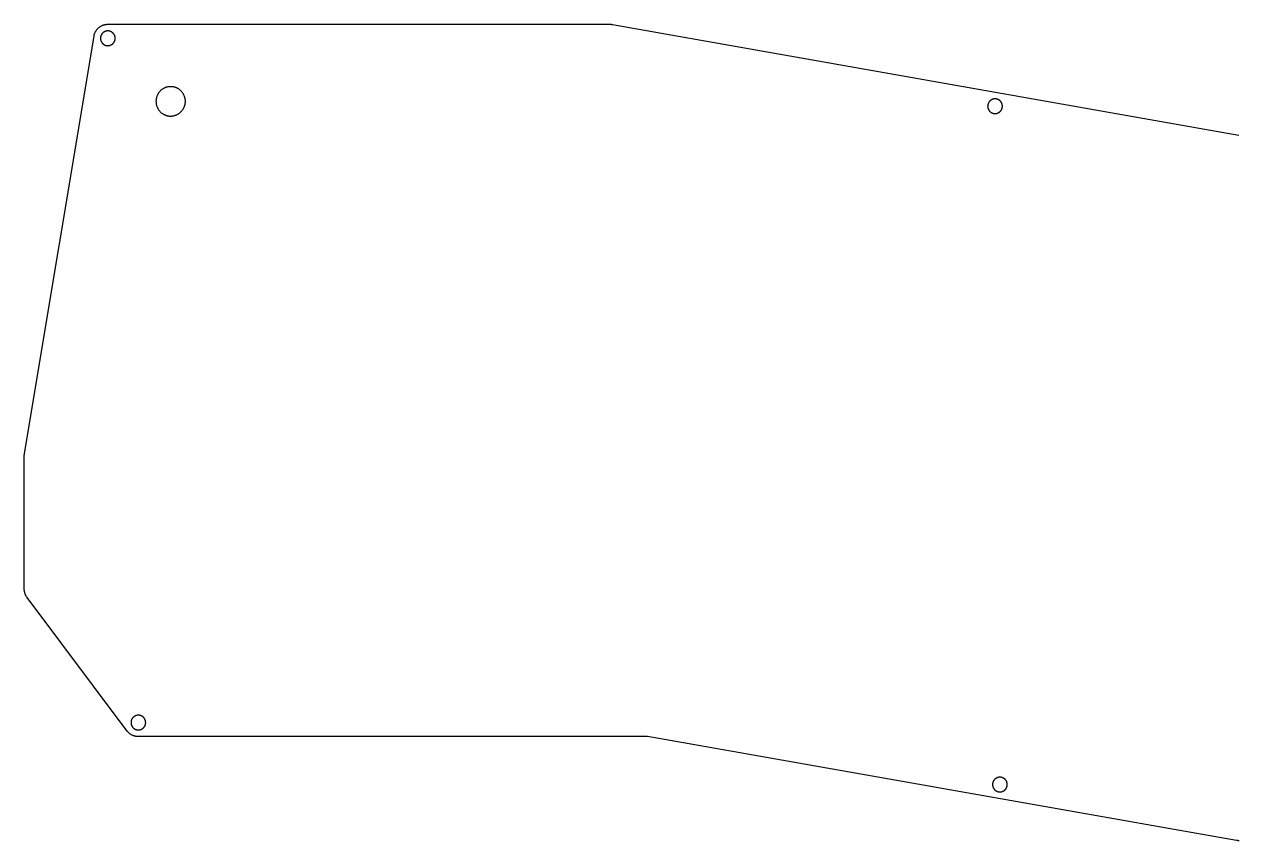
# Model space of a CAD drawing. Header units: millimetres. Extents: x 93 to 440, y -99 to 17.
# Drawn here: x 92.8 to 266.2, y -99.5 to 17.1 of the extents above; entities that cross this region are included whole.
import ezdxf

# ---------------------------------------------------------------- set-up
doc = ezdxf.new("R2010")
doc.units = ezdxf.units.MM
for name, color, linetype, true_color in [('feet', 18, 'Continuous', 0x000000), ('offset_rounded', 18, 'Continuous', 0x000000), ('screws', 18, 'Continuous', 0x000000)]:
    doc.layers.add(name, color=color, linetype=linetype, true_color=true_color)

msp = doc.modelspace()

# ---------------------------------------------------------------- linework, layer by layer
at = {"layer": 'feet'}
for p, q in [((111.81, 6.96), (111.78, 6.89)), ((111.84, 7.02), (111.81, 6.96)), ((111.87, 7.09), (111.84, 7.02)), ((111.91, 7.15), (111.87, 7.09)), ((111.95, 7.21), (111.91, 7.15)), ((111.99, 7.27), (111.95, 7.21)), ((112.03, 7.33), (111.99, 7.27)), ((112.08, 7.39), (112.03, 7.33)), ((112.12, 7.45), (112.08, 7.39)), ((112.17, 7.5), (112.12, 7.45)), ((112.22, 7.55), (112.17, 7.5)), ((112.27, 7.6), (112.22, 7.55)), ((112.33, 7.65), (112.27, 7.6)), ((112.38, 7.7), (112.33, 7.65)), ((112.44, 7.75), (112.38, 7.7)), ((112.5, 7.79), (112.44, 7.75)), ((112.56, 7.83), (112.5, 7.79)), ((112.62, 7.87), (112.56, 7.83)), ((112.68, 7.91), (112.62, 7.87)), ((112.75, 7.94), (112.68, 7.91)), ((112.81, 7.97), (112.75, 7.94)), ((112.88, 8), (112.81, 7.97)), ((112.95, 8.03), (112.88, 8)), ((113.02, 8.06), (112.95, 8.03)), ((113.09, 8.08), (113.02, 8.06)), ((113.16, 8.1), (113.09, 8.08)), ((113.23, 8.12), (113.16, 8.1)), ((113.3, 8.13), (113.23, 8.12)), ((113.37, 8.15), (113.3, 8.13)), ((113.44, 8.16), (113.37, 8.15)), ((113.51, 8.16), (113.44, 8.16)), ((113.59, 8.17), (113.51, 8.16)), ((113.66, 8.17), (113.59, 8.17)), ((113.73, 8.17), (113.66, 8.17)), ((113.8, 8.17), (113.73, 8.17)), ((113.88, 8.17), (113.8, 8.17)), ((113.95, 8.16), (113.88, 8.17)), ((114.02, 8.15), (113.95, 8.16)), ((114.09, 8.14), (114.02, 8.15)), ((114.17, 8.13), (114.09, 8.14)), ((114.24, 8.11), (114.17, 8.13)), ((114.31, 8.09), (114.24, 8.11)), ((114.38, 8.07), (114.31, 8.09)), ((114.44, 8.04), (114.38, 8.07)), ((114.51, 8.02), (114.44, 8.04)), ((114.58, 7.99), (114.51, 8.02)), ((114.65, 7.96), (114.58, 7.99)), ((114.71, 7.92), (114.65, 7.96)), ((114.77, 7.89), (114.71, 7.92)), ((114.84, 7.85), (114.77, 7.89)), ((114.9, 7.81), (114.84, 7.85)), ((114.96, 7.77), (114.9, 7.81)), ((115.01, 7.72), (114.96, 7.77)), ((115.07, 7.68), (115.01, 7.72)), ((115.13, 7.63), (115.07, 7.68)), ((115.18, 7.58), (115.13, 7.63)), ((115.23, 7.53), (115.18, 7.58)), ((115.28, 7.47), (115.23, 7.53)), ((115.33, 7.42), (115.28, 7.47)), ((115.37, 7.36), (115.33, 7.42)), ((115.42, 7.3), (115.37, 7.36)), ((115.46, 7.24), (115.42, 7.3)), ((115.5, 7.18), (115.46, 7.24)), ((115.53, 7.12), (115.5, 7.18)), ((115.57, 7.06), (115.53, 7.12)), ((115.6, 6.99), (115.57, 7.06)), ((115.63, 6.92), (115.6, 6.99)), ((111.62, 6.18), (111.61, 6.11)), ((111.61, 6.11), (111.61, 6.04)), ((111.61, 6.04), (111.62, 5.97)), ((111.63, 6.33), (111.62, 6.26)), ((111.62, 6.26), (111.62, 6.18)), ((111.62, 5.97), (111.62, 5.89)), ((111.62, 5.89), (111.63, 5.82)), ((111.64, 6.4), (111.63, 6.33)), ((111.63, 5.82), (111.64, 5.75)), ((111.65, 6.47), (111.64, 6.4)), ((111.64, 5.75), (111.65, 5.68)), ((111.67, 6.54), (111.65, 6.47)), ((111.65, 5.68), (111.67, 5.6)), ((111.68, 6.62), (111.67, 6.54)), ((111.67, 5.6), (111.68, 5.53)), ((111.7, 6.69), (111.68, 6.62)), ((111.68, 5.53), (111.7, 5.46)), ((111.73, 6.75), (111.7, 6.69)), ((111.7, 5.46), (111.73, 5.39)), ((111.75, 6.82), (111.73, 6.75)), ((111.73, 5.39), (111.75, 5.33)), ((111.78, 6.89), (111.75, 6.82)), ((111.75, 5.33), (111.78, 5.26)), ((111.78, 5.26), (111.81, 5.19)), ((115.6, 5.16), (115.63, 5.22)), ((115.66, 6.86), (115.63, 6.92)), ((115.63, 5.22), (115.66, 5.29)), ((115.69, 6.79), (115.66, 6.86)), ((115.66, 5.29), (115.69, 5.36)), ((115.71, 6.72), (115.69, 6.79)), ((115.69, 5.36), (115.71, 5.43)), ((115.73, 6.65), (115.71, 6.72)), ((115.71, 5.43), (115.73, 5.5)), ((115.75, 6.58), (115.73, 6.65)), ((115.73, 5.5), (115.75, 5.57)), ((115.77, 6.51), (115.75, 6.58)), ((115.75, 5.57), (115.77, 5.64)), ((115.78, 6.44), (115.77, 6.51)), ((115.77, 5.64), (115.78, 5.71)), ((115.79, 6.37), (115.78, 6.44)), ((115.78, 5.71), (115.79, 5.78)), ((115.8, 6.29), (115.79, 6.37)), ((115.79, 5.78), (115.8, 5.86)), ((115.81, 6.22), (115.8, 6.29)), ((115.8, 5.86), (115.81, 5.93)), ((115.81, 6.15), (115.81, 6.22)), ((115.81, 6.07), (115.81, 6.15)), ((115.81, 6), (115.81, 6.07)), ((115.81, 5.93), (115.81, 6)), ((111.81, 5.19), (111.84, 5.13)), ((111.84, 5.13), (111.87, 5.06)), ((111.87, 5.06), (111.91, 5)), ((111.91, 5), (111.95, 4.94)), ((111.95, 4.94), (111.99, 4.88)), ((111.99, 4.88), (112.03, 4.82)), ((112.03, 4.82), (112.08, 4.76)), ((112.08, 4.76), (112.12, 4.7)), ((112.12, 4.7), (112.17, 4.65)), ((112.17, 4.65), (112.22, 4.6)), ((112.22, 4.6), (112.27, 4.55)), ((112.27, 4.55), (112.33, 4.5)), ((112.33, 4.5), (112.38, 4.45)), ((112.38, 4.45), (112.44, 4.4)), ((112.44, 4.4), (112.5, 4.36)), ((112.5, 4.36), (112.56, 4.32)), ((112.56, 4.32), (112.62, 4.28)), ((112.62, 4.28), (112.68, 4.24)), ((112.68, 4.24), (112.75, 4.21)), ((112.75, 4.21), (112.81, 4.18)), ((112.81, 4.18), (112.88, 4.15)), ((112.88, 4.15), (112.95, 4.12)), ((112.95, 4.12), (113.02, 4.09)), ((113.02, 4.09), (113.09, 4.07)), ((113.09, 4.07), (113.16, 4.05)), ((113.16, 4.05), (113.23, 4.03)), ((113.23, 4.03), (113.3, 4.02)), ((113.3, 4.02), (113.37, 4)), ((113.37, 4), (113.44, 3.99)), ((113.44, 3.99), (113.51, 3.98)), ((113.51, 3.98), (113.59, 3.98)), ((113.59, 3.98), (113.66, 3.98)), ((113.66, 3.98), (113.73, 3.97)), ((113.73, 3.97), (113.8, 3.98)), ((113.8, 3.98), (113.88, 3.98)), ((113.88, 3.98), (113.95, 3.99)), ((113.95, 3.99), (114.02, 4)), ((114.02, 4), (114.09, 4.01)), ((114.09, 4.01), (114.17, 4.02)), ((114.17, 4.02), (114.24, 4.04)), ((114.24, 4.04), (114.31, 4.06)), ((114.31, 4.06), (114.38, 4.08)), ((114.38, 4.08), (114.44, 4.11)), ((114.44, 4.11), (114.51, 4.13)), ((114.51, 4.13), (114.58, 4.16)), ((114.58, 4.16), (114.65, 4.19)), ((114.65, 4.19), (114.71, 4.23)), ((114.71, 4.23), (114.77, 4.26)), ((114.77, 4.26), (114.84, 4.3)), ((114.84, 4.3), (114.9, 4.34)), ((114.9, 4.34), (114.96, 4.38)), ((114.96, 4.38), (115.01, 4.43)), ((115.01, 4.43), (115.07, 4.47)), ((115.07, 4.47), (115.13, 4.52)), ((115.13, 4.52), (115.18, 4.57)), ((115.18, 4.57), (115.23, 4.62)), ((115.23, 4.62), (115.28, 4.68)), ((115.28, 4.68), (115.33, 4.73)), ((115.33, 4.73), (115.37, 4.79)), ((115.37, 4.79), (115.42, 4.85)), ((115.42, 4.85), (115.46, 4.91)), ((115.46, 4.91), (115.5, 4.97)), ((115.5, 4.97), (115.53, 5.03)), ((115.53, 5.03), (115.57, 5.09)), ((115.57, 5.09), (115.6, 5.16))]:
    msp.add_line(p, q, dxfattribs=at)
at = {"layer": 'offset_rounded'}
for p, q in [((102.81, 15.6), (102.83, 15.67)), ((102.83, 15.67), (102.85, 15.73)), ((102.85, 15.73), (102.88, 15.8)), ((102.88, 15.8), (102.9, 15.86)), ((102.9, 15.86), (102.93, 15.93)), ((102.93, 15.93), (102.96, 15.99)), ((102.96, 15.99), (102.99, 16.05)), ((102.99, 16.05), (103.03, 16.11)), ((103.03, 16.11), (103.06, 16.16)), ((103.06, 16.16), (103.1, 16.22)), ((103.1, 16.22), (103.14, 16.28)), ((103.14, 16.28), (103.19, 16.33)), ((103.19, 16.33), (103.23, 16.38)), ((103.23, 16.38), (103.27, 16.43)), ((103.27, 16.43), (103.32, 16.48)), ((103.32, 16.48), (103.37, 16.53)), ((103.37, 16.53), (103.42, 16.58)), ((103.42, 16.58), (103.47, 16.62)), ((103.47, 16.62), (103.53, 16.66)), ((103.53, 16.66), (103.58, 16.71)), ((103.58, 16.71), (103.64, 16.74)), ((103.64, 16.74), (103.7, 16.78)), ((103.7, 16.78), (103.76, 16.82)), ((103.76, 16.82), (103.82, 16.85)), ((103.82, 16.85), (103.88, 16.88)), ((103.88, 16.88), (103.94, 16.91)), ((103.94, 16.91), (104, 16.93)), ((104, 16.93), (104.07, 16.96)), ((104.07, 16.96), (104.13, 16.98)), ((104.13, 16.98), (104.2, 17)), ((104.2, 17), (104.27, 17.02)), ((104.27, 17.02), (104.33, 17.03)), ((104.33, 17.03), (104.4, 17.05)), ((104.4, 17.05), (104.47, 17.06)), ((104.47, 17.06), (104.54, 17.06)), ((104.54, 17.06), (104.6, 17.07)), ((104.6, 17.07), (104.67, 17.07)), ((104.67, 17.07), (104.74, 17.07)), ((104.74, 17.07), (176.46, 17.07)), ((176.46, 17.07), (176.53, 17.07)), ((176.53, 17.07), (176.6, 17.07)), ((176.6, 17.07), (176.67, 17.06)), ((176.67, 17.06), (176.74, 17.05)), ((176.74, 17.05), (176.81, 17.04)), ((176.81, 17.04), (266.26, 1.27)), ((92.84, -44.18), (102.77, 15.4)), ((102.77, 15.4), (102.78, 15.47)), ((102.78, 15.47), (102.8, 15.54)), ((102.8, 15.54), (102.81, 15.6)), ((92.81, -44.38), (92.82, -44.32)), ((92.81, -44.45), (92.81, -44.38)), ((92.81, -44.51), (92.81, -44.45)), ((92.81, -63.56), (92.81, -44.51)), ((92.82, -44.32), (92.83, -44.25)), ((92.83, -44.25), (92.84, -44.18)), ((92.81, -63.63), (92.81, -63.56)), ((92.81, -63.7), (92.81, -63.63)), ((92.82, -63.77), (92.81, -63.7)), ((92.83, -63.83), (92.82, -63.77)), ((92.84, -63.9), (92.83, -63.83)), ((92.85, -63.97), (92.84, -63.9)), ((92.87, -64.03), (92.85, -63.97)), ((92.88, -64.1), (92.87, -64.03)), ((92.9, -64.16), (92.88, -64.1)), ((92.92, -64.23), (92.9, -64.16)), ((92.95, -64.29), (92.92, -64.23)), ((92.97, -64.35), (92.95, -64.29)), ((93, -64.42), (92.97, -64.35)), ((93.03, -64.48), (93, -64.42)), ((93.06, -64.54), (93.03, -64.48)), ((93.1, -64.59), (93.06, -64.54)), ((93.13, -64.65), (93.1, -64.59)), ((93.17, -64.71), (93.13, -64.65)), ((93.21, -64.76), (93.17, -64.71)), ((107.5, -83.82), (93.21, -64.76)), ((107.54, -83.87), (107.5, -83.82)), ((107.58, -83.92), (107.54, -83.87)), ((107.63, -83.97), (107.58, -83.92)), ((107.68, -84.02), (107.63, -83.97)), ((107.73, -84.07), (107.68, -84.02)), ((107.78, -84.12), (107.73, -84.07)), ((107.83, -84.16), (107.78, -84.12)), ((107.88, -84.2), (107.83, -84.16)), ((107.94, -84.25), (107.88, -84.2)), ((107.99, -84.28), (107.94, -84.25)), ((108.05, -84.32), (107.99, -84.28)), ((108.11, -84.36), (108.05, -84.32)), ((108.17, -84.39), (108.11, -84.36)), ((108.23, -84.42), (108.17, -84.39)), ((108.3, -84.45), (108.23, -84.42)), ((108.36, -84.47), (108.3, -84.45)), ((108.42, -84.5), (108.36, -84.47)), ((108.49, -84.52), (108.42, -84.5)), ((108.55, -84.54), (108.49, -84.52)), ((108.62, -84.56), (108.55, -84.54)), ((108.69, -84.57), (108.62, -84.56)), ((108.75, -84.59), (108.69, -84.57)), ((108.82, -84.6), (108.75, -84.59)), ((108.89, -84.6), (108.82, -84.6)), ((108.96, -84.61), (108.89, -84.6)), ((109.03, -84.61), (108.96, -84.61)), ((109.1, -84.62), (109.03, -84.61)), ((181.79, -84.62), (109.1, -84.62)), ((265.91, -99.45), (181.79, -84.62)), ((265.97, -99.46), (265.91, -99.45)), ((266.04, -99.47), (265.97, -99.46)), ((266.1, -99.47), (266.04, -99.47)), ((266.16, -99.48), (266.1, -99.47)), ((266.23, -99.48), (266.16, -99.48)), ((266.29, -99.48), (266.23, -99.48))]:
    msp.add_line(p, q, dxfattribs=at)
at = {"layer": 'screws'}
for p, q in [((103.84, 15.61), (103.82, 15.58)), ((103.86, 15.64), (103.84, 15.61)), ((103.88, 15.67), (103.86, 15.64)), ((103.9, 15.7), (103.88, 15.67)), ((103.92, 15.73), (103.9, 15.7)), ((103.95, 15.76), (103.92, 15.73)), ((103.97, 15.79), (103.95, 15.76)), ((104, 15.81), (103.97, 15.79)), ((104.02, 15.84), (104, 15.81)), ((104.05, 15.86), (104.02, 15.84)), ((104.08, 15.89), (104.05, 15.86)), ((104.1, 15.91), (104.08, 15.89)), ((104.13, 15.93), (104.1, 15.91)), ((104.16, 15.95), (104.13, 15.93)), ((104.19, 15.97), (104.16, 15.95)), ((104.23, 15.99), (104.19, 15.97)), ((104.26, 16.01), (104.23, 15.99)), ((104.29, 16.02), (104.26, 16.01)), ((104.32, 16.04), (104.29, 16.02)), ((104.36, 16.05), (104.32, 16.04)), ((104.39, 16.06), (104.36, 16.05)), ((104.43, 16.08), (104.39, 16.06)), ((104.46, 16.09), (104.43, 16.08)), ((104.5, 16.1), (104.46, 16.09)), ((104.53, 16.1), (104.5, 16.1)), ((104.57, 16.11), (104.53, 16.1)), ((104.6, 16.12), (104.57, 16.11)), ((104.64, 16.12), (104.6, 16.12)), ((104.68, 16.12), (104.64, 16.12)), ((104.71, 16.12), (104.68, 16.12)), ((104.75, 16.12), (104.71, 16.12)), ((104.79, 16.12), (104.75, 16.12)), ((104.82, 16.12), (104.79, 16.12)), ((104.86, 16.12), (104.82, 16.12)), ((104.9, 16.11), (104.86, 16.12)), ((104.93, 16.11), (104.9, 16.11)), ((104.97, 16.1), (104.93, 16.11)), ((105, 16.09), (104.97, 16.1)), ((105.04, 16.08), (105, 16.09)), ((105.07, 16.07), (105.04, 16.08)), ((105.11, 16.06), (105.07, 16.07)), ((105.14, 16.05), (105.11, 16.06)), ((105.17, 16.03), (105.14, 16.05)), ((105.21, 16.02), (105.17, 16.03)), ((105.24, 16), (105.21, 16.02)), ((105.27, 15.98), (105.24, 16)), ((105.3, 15.96), (105.27, 15.98)), ((105.33, 15.94), (105.3, 15.96)), ((105.36, 15.92), (105.33, 15.94)), ((105.39, 15.9), (105.36, 15.92)), ((105.42, 15.88), (105.39, 15.9)), ((105.45, 15.85), (105.42, 15.88)), ((105.47, 15.83), (105.45, 15.85)), ((105.5, 15.8), (105.47, 15.83)), ((105.52, 15.77), (105.5, 15.8)), ((105.55, 15.75), (105.52, 15.77)), ((105.57, 15.72), (105.55, 15.75)), ((105.59, 15.69), (105.57, 15.72)), ((105.61, 15.66), (105.59, 15.69)), ((105.63, 15.63), (105.61, 15.66)), ((105.65, 15.6), (105.63, 15.63)), ((103.7, 15.2), (103.69, 15.17)), ((103.69, 15.17), (103.69, 15.13)), ((103.69, 15.13), (103.69, 15.09)), ((103.69, 15.09), (103.69, 15.06)), ((103.69, 15.06), (103.69, 15.02)), ((103.69, 15.02), (103.69, 14.98)), ((103.69, 14.98), (103.7, 14.95)), ((103.71, 15.27), (103.7, 15.24)), ((103.7, 15.24), (103.7, 15.2)), ((103.7, 14.95), (103.7, 14.91)), ((103.7, 14.91), (103.71, 14.88)), ((103.72, 15.31), (103.71, 15.27)), ((103.71, 14.88), (103.72, 14.84)), ((103.73, 15.34), (103.72, 15.31)), ((103.72, 14.84), (103.73, 14.8)), ((103.74, 15.38), (103.73, 15.34)), ((103.73, 14.8), (103.74, 14.77)), ((103.75, 15.41), (103.74, 15.38)), ((103.74, 14.77), (103.75, 14.73)), ((103.76, 15.45), (103.75, 15.41)), ((103.75, 14.73), (103.76, 14.7)), ((103.77, 15.48), (103.76, 15.45)), ((103.76, 14.7), (103.77, 14.67)), ((103.79, 15.52), (103.77, 15.48)), ((103.77, 14.67), (103.79, 14.63)), ((103.8, 15.55), (103.79, 15.52)), ((103.79, 14.63), (103.8, 14.6)), ((103.82, 15.58), (103.8, 15.55)), ((103.8, 14.6), (103.82, 14.57)), ((103.82, 14.57), (103.84, 14.54)), ((103.84, 14.54), (103.86, 14.51)), ((103.86, 14.51), (103.88, 14.48)), ((103.88, 14.48), (103.9, 14.45)), ((103.9, 14.45), (103.92, 14.42)), ((103.92, 14.42), (103.95, 14.39)), ((103.95, 14.39), (103.97, 14.36)), ((103.97, 14.36), (104, 14.34)), ((104, 14.34), (104.02, 14.31)), ((104.02, 14.31), (104.05, 14.29)), ((104.05, 14.29), (104.08, 14.26)), ((104.08, 14.26), (104.1, 14.24)), ((104.1, 14.24), (104.13, 14.22)), ((104.13, 14.22), (104.16, 14.2)), ((104.16, 14.2), (104.19, 14.18)), ((104.19, 14.18), (104.23, 14.16)), ((104.23, 14.16), (104.26, 14.14)), ((104.26, 14.14), (104.29, 14.13)), ((104.29, 14.13), (104.32, 14.11)), ((104.32, 14.11), (104.36, 14.1)), ((104.36, 14.1), (104.39, 14.08)), ((104.39, 14.08), (104.43, 14.07)), ((104.43, 14.07), (104.46, 14.06)), ((104.46, 14.06), (104.5, 14.05)), ((104.5, 14.05), (104.53, 14.05)), ((104.53, 14.05), (104.57, 14.04)), ((104.57, 14.04), (104.6, 14.03)), ((104.6, 14.03), (104.64, 14.03)), ((104.64, 14.03), (104.68, 14.03)), ((104.68, 14.03), (104.71, 14.02)), ((104.71, 14.02), (104.75, 14.02)), ((104.75, 14.02), (104.79, 14.03)), ((104.79, 14.03), (104.82, 14.03)), ((104.82, 14.03), (104.86, 14.03)), ((104.86, 14.03), (104.9, 14.04)), ((104.9, 14.04), (104.93, 14.04)), ((104.93, 14.04), (104.97, 14.05)), ((104.97, 14.05), (105, 14.06)), ((105, 14.06), (105.04, 14.07)), ((105.04, 14.07), (105.07, 14.08)), ((105.07, 14.08), (105.11, 14.09)), ((105.11, 14.09), (105.14, 14.1)), ((105.14, 14.1), (105.17, 14.12)), ((105.17, 14.12), (105.21, 14.13)), ((105.21, 14.13), (105.24, 14.15)), ((105.24, 14.15), (105.27, 14.17)), ((105.27, 14.17), (105.3, 14.19)), ((105.3, 14.19), (105.33, 14.21)), ((105.33, 14.21), (105.36, 14.23)), ((105.36, 14.23), (105.39, 14.25)), ((105.39, 14.25), (105.42, 14.27)), ((105.42, 14.27), (105.45, 14.3)), ((105.45, 14.3), (105.47, 14.32)), ((105.47, 14.32), (105.5, 14.35)), ((105.5, 14.35), (105.52, 14.38)), ((105.52, 14.38), (105.55, 14.4)), ((105.55, 14.4), (105.57, 14.43)), ((105.57, 14.43), (105.59, 14.46)), ((105.59, 14.46), (105.61, 14.49)), ((105.61, 14.49), (105.63, 14.52)), ((105.63, 14.52), (105.65, 14.55)), ((105.67, 15.56), (105.65, 15.6)), ((105.65, 14.55), (105.67, 14.58)), ((105.69, 15.53), (105.67, 15.56)), ((105.67, 14.58), (105.69, 14.62)), ((105.7, 15.5), (105.69, 15.53)), ((105.69, 14.62), (105.7, 14.65)), ((105.72, 15.47), (105.7, 15.5)), ((105.7, 14.65), (105.72, 14.68)), ((105.73, 15.43), (105.72, 15.47)), ((105.72, 14.68), (105.73, 14.72)), ((105.74, 15.4), (105.73, 15.43)), ((105.73, 14.72), (105.74, 14.75)), ((105.75, 15.36), (105.74, 15.4)), ((105.74, 14.75), (105.75, 14.79)), ((105.76, 15.33), (105.75, 15.36)), ((105.75, 14.79), (105.76, 14.82)), ((105.77, 15.29), (105.76, 15.33)), ((105.76, 14.82), (105.77, 14.86)), ((105.78, 15.26), (105.77, 15.29)), ((105.77, 14.86), (105.78, 14.89)), ((105.78, 15.22), (105.78, 15.26)), ((105.79, 15.18), (105.78, 15.22)), ((105.78, 14.93), (105.79, 14.97)), ((105.78, 14.89), (105.78, 14.93)), ((105.79, 15.15), (105.79, 15.18)), ((105.79, 15.11), (105.79, 15.15)), ((105.79, 15.07), (105.79, 15.11)), ((105.79, 15.04), (105.79, 15.07)), ((105.79, 15), (105.79, 15.04)), ((105.79, 14.97), (105.79, 15)), ((230.4, 5.43), (230.39, 5.4)), ((230.39, 5.4), (230.39, 5.36)), ((230.39, 5.36), (230.4, 5.32)), ((230.41, 5.54), (230.4, 5.51)), ((230.4, 5.51), (230.4, 5.47)), ((230.4, 5.47), (230.4, 5.43)), ((230.4, 5.32), (230.4, 5.29)), ((230.4, 5.29), (230.4, 5.25)), ((230.4, 5.25), (230.41, 5.22)), ((230.42, 5.61), (230.41, 5.58)), ((230.41, 5.58), (230.41, 5.54)), ((230.41, 5.22), (230.41, 5.18)), ((230.43, 5.65), (230.42, 5.61)), ((230.44, 5.68), (230.43, 5.65)), ((230.45, 5.72), (230.44, 5.68)), ((230.46, 5.75), (230.45, 5.72)), ((230.48, 5.79), (230.46, 5.75)), ((230.49, 5.82), (230.48, 5.79)), ((230.51, 5.85), (230.49, 5.82)), ((230.52, 5.89), (230.51, 5.85)), ((230.54, 5.92), (230.52, 5.89)), ((230.56, 5.95), (230.54, 5.92)), ((230.58, 5.98), (230.56, 5.95)), ((230.6, 6.01), (230.58, 5.98)), ((230.63, 6.04), (230.6, 6.01)), ((230.65, 6.07), (230.63, 6.04)), ((230.67, 6.09), (230.65, 6.07)), ((230.7, 6.12), (230.67, 6.09)), ((230.72, 6.14), (230.7, 6.12)), ((230.75, 6.17), (230.72, 6.14)), ((230.78, 6.19), (230.75, 6.17)), ((230.81, 6.21), (230.78, 6.19)), ((230.84, 6.24), (230.81, 6.21)), ((230.87, 6.26), (230.84, 6.24)), ((230.9, 6.28), (230.87, 6.26)), ((230.93, 6.29), (230.9, 6.28)), ((230.96, 6.31), (230.93, 6.29)), ((230.99, 6.33), (230.96, 6.31)), ((231.03, 6.34), (230.99, 6.33)), ((231.06, 6.36), (231.03, 6.34)), ((231.1, 6.37), (231.06, 6.36)), ((231.13, 6.38), (231.1, 6.37)), ((231.16, 6.39), (231.13, 6.38)), ((231.2, 6.4), (231.16, 6.39)), ((231.24, 6.41), (231.2, 6.4)), ((231.27, 6.42), (231.24, 6.41)), ((231.31, 6.42), (231.27, 6.42)), ((231.34, 6.42), (231.31, 6.42)), ((231.38, 6.43), (231.34, 6.42)), ((231.42, 6.43), (231.38, 6.43)), ((231.45, 6.43), (231.42, 6.43)), ((231.49, 6.43), (231.45, 6.43)), ((231.53, 6.43), (231.49, 6.43)), ((231.56, 6.42), (231.53, 6.43)), ((231.6, 6.42), (231.56, 6.42)), ((231.63, 6.41), (231.6, 6.42)), ((231.67, 6.4), (231.63, 6.41)), ((231.71, 6.4), (231.67, 6.4)), ((231.74, 6.39), (231.71, 6.4)), ((231.78, 6.38), (231.74, 6.39)), ((231.81, 6.36), (231.78, 6.38)), ((231.84, 6.35), (231.81, 6.36)), ((231.88, 6.34), (231.84, 6.35)), ((231.91, 6.32), (231.88, 6.34)), ((231.94, 6.3), (231.91, 6.32)), ((231.97, 6.29), (231.94, 6.3)), ((232.01, 6.27), (231.97, 6.29)), ((232.04, 6.25), (232.01, 6.27)), ((232.07, 6.23), (232.04, 6.25)), ((232.09, 6.2), (232.07, 6.23)), ((232.12, 6.18), (232.09, 6.2)), ((232.15, 6.16), (232.12, 6.18)), ((232.18, 6.13), (232.15, 6.16)), ((232.2, 6.11), (232.18, 6.13)), ((232.23, 6.08), (232.2, 6.11)), ((232.25, 6.05), (232.23, 6.08)), ((232.27, 6.02), (232.25, 6.05)), ((232.3, 5.99), (232.27, 6.02)), ((232.32, 5.96), (232.3, 5.99)), ((232.34, 5.93), (232.32, 5.96)), ((232.35, 5.9), (232.34, 5.93)), ((232.37, 5.87), (232.35, 5.9)), ((232.39, 5.84), (232.37, 5.87)), ((232.4, 5.8), (232.39, 5.84)), ((232.42, 5.77), (232.4, 5.8)), ((232.43, 5.74), (232.42, 5.77)), ((232.44, 5.7), (232.43, 5.74)), ((232.45, 5.67), (232.44, 5.7)), ((232.46, 5.63), (232.45, 5.67)), ((232.47, 5.6), (232.46, 5.63)), ((232.48, 5.56), (232.47, 5.6)), ((232.48, 5.52), (232.48, 5.56)), ((232.49, 5.49), (232.48, 5.52)), ((232.48, 5.23), (232.49, 5.27)), ((232.48, 5.2), (232.48, 5.23)), ((232.49, 5.45), (232.49, 5.49)), ((232.49, 5.42), (232.49, 5.45)), ((232.49, 5.38), (232.49, 5.42)), ((232.49, 5.34), (232.49, 5.38)), ((232.49, 5.31), (232.49, 5.34)), ((232.49, 5.27), (232.49, 5.31)), ((230.41, 5.18), (230.42, 5.14)), ((230.42, 5.14), (230.43, 5.11)), ((230.43, 5.11), (230.44, 5.07)), ((230.44, 5.07), (230.45, 5.04)), ((230.45, 5.04), (230.46, 5.01)), ((230.46, 5.01), (230.48, 4.97)), ((230.48, 4.97), (230.49, 4.94)), ((230.49, 4.94), (230.51, 4.91)), ((230.51, 4.91), (230.52, 4.87)), ((230.52, 4.87), (230.54, 4.84)), ((230.54, 4.84), (230.56, 4.81)), ((230.56, 4.81), (230.58, 4.78)), ((230.58, 4.78), (230.6, 4.75)), ((230.6, 4.75), (230.63, 4.72)), ((230.63, 4.72), (230.65, 4.69)), ((230.65, 4.69), (230.67, 4.67)), ((230.67, 4.67), (230.7, 4.64)), ((230.7, 4.64), (230.72, 4.61)), ((230.72, 4.61), (230.75, 4.59)), ((230.75, 4.59), (230.78, 4.57)), ((230.78, 4.57), (230.81, 4.54)), ((230.81, 4.54), (230.84, 4.52)), ((230.84, 4.52), (230.87, 4.5)), ((230.87, 4.5), (230.9, 4.48)), ((230.9, 4.48), (230.93, 4.46)), ((230.93, 4.46), (230.96, 4.45)), ((230.96, 4.45), (230.99, 4.43)), ((230.99, 4.43), (231.03, 4.42)), ((231.03, 4.42), (231.06, 4.4)), ((231.06, 4.4), (231.1, 4.39)), ((231.1, 4.39), (231.13, 4.38)), ((231.13, 4.38), (231.16, 4.37)), ((231.16, 4.37), (231.2, 4.36)), ((231.2, 4.36), (231.24, 4.35)), ((231.24, 4.35), (231.27, 4.34)), ((231.27, 4.34), (231.31, 4.34)), ((231.31, 4.34), (231.34, 4.33)), ((231.34, 4.33), (231.38, 4.33)), ((231.38, 4.33), (231.42, 4.33)), ((231.42, 4.33), (231.45, 4.33)), ((231.45, 4.33), (231.49, 4.33)), ((231.49, 4.33), (231.53, 4.33)), ((231.53, 4.33), (231.56, 4.34)), ((231.56, 4.34), (231.6, 4.34)), ((231.6, 4.34), (231.63, 4.35)), ((231.63, 4.35), (231.67, 4.35)), ((231.67, 4.35), (231.71, 4.36)), ((231.71, 4.36), (231.74, 4.37)), ((231.74, 4.37), (231.78, 4.38)), ((231.78, 4.38), (231.81, 4.4)), ((231.81, 4.4), (231.84, 4.41)), ((231.84, 4.41), (231.88, 4.42)), ((231.88, 4.42), (231.91, 4.44)), ((231.91, 4.44), (231.94, 4.46)), ((231.94, 4.46), (231.97, 4.47)), ((231.97, 4.47), (232.01, 4.49)), ((232.01, 4.49), (232.04, 4.51)), ((232.04, 4.51), (232.07, 4.53)), ((232.07, 4.53), (232.09, 4.56)), ((232.09, 4.56), (232.12, 4.58)), ((232.12, 4.58), (232.15, 4.6)), ((232.15, 4.6), (232.18, 4.63)), ((232.18, 4.63), (232.2, 4.65)), ((232.2, 4.65), (232.23, 4.68)), ((232.23, 4.68), (232.25, 4.71)), ((232.25, 4.71), (232.27, 4.74)), ((232.27, 4.74), (232.3, 4.77)), ((232.3, 4.77), (232.32, 4.8)), ((232.32, 4.8), (232.34, 4.83)), ((232.34, 4.83), (232.35, 4.86)), ((232.35, 4.86), (232.37, 4.89)), ((232.37, 4.89), (232.39, 4.92)), ((232.39, 4.92), (232.4, 4.95)), ((232.4, 4.95), (232.42, 4.99)), ((232.42, 4.99), (232.43, 5.02)), ((232.43, 5.02), (232.44, 5.06)), ((232.44, 5.06), (232.45, 5.09)), ((232.45, 5.09), (232.46, 5.13)), ((232.46, 5.13), (232.47, 5.16)), ((232.47, 5.16), (232.48, 5.2)), ((108.06, -82.45), (108.05, -82.49)), ((108.05, -82.49), (108.05, -82.52)), ((108.05, -82.52), (108.05, -82.56)), ((108.05, -82.56), (108.05, -82.6)), ((108.05, -82.6), (108.05, -82.63)), ((108.05, -82.63), (108.05, -82.67)), ((108.05, -82.67), (108.05, -82.71)), ((108.05, -82.71), (108.05, -82.74)), ((108.05, -82.74), (108.06, -82.78)), ((108.07, -82.42), (108.06, -82.45)), ((108.06, -82.78), (108.07, -82.81)), ((108.08, -82.35), (108.07, -82.38)), ((108.07, -82.38), (108.07, -82.42)), ((108.07, -82.81), (108.07, -82.85)), ((108.07, -82.85), (108.08, -82.89)), ((108.09, -82.31), (108.08, -82.35)), ((108.08, -82.89), (108.09, -82.92)), ((108.1, -82.28), (108.09, -82.31)), ((108.09, -82.92), (108.1, -82.96)), ((108.12, -82.24), (108.1, -82.28)), ((108.1, -82.96), (108.12, -82.99)), ((108.13, -82.21), (108.12, -82.24)), ((108.12, -82.99), (108.13, -83.02)), ((108.14, -82.17), (108.13, -82.21)), ((108.13, -83.02), (108.14, -83.06)), ((108.16, -82.14), (108.14, -82.17)), ((108.14, -83.06), (108.16, -83.09)), ((108.18, -82.11), (108.16, -82.14)), ((108.16, -83.09), (108.18, -83.12)), ((108.2, -82.08), (108.18, -82.11)), ((108.18, -83.12), (108.2, -83.15)), ((108.21, -82.05), (108.2, -82.08)), ((108.2, -83.15), (108.21, -83.18)), ((108.23, -82.02), (108.21, -82.05)), ((108.21, -83.18), (108.23, -83.21)), ((108.26, -81.99), (108.23, -82.02)), ((108.23, -83.21), (108.26, -83.24)), ((108.28, -81.96), (108.26, -81.99)), ((108.26, -83.24), (108.28, -83.27)), ((108.3, -81.93), (108.28, -81.96)), ((108.33, -81.9), (108.3, -81.93)), ((108.35, -81.88), (108.33, -81.9)), ((108.38, -81.85), (108.35, -81.88)), ((108.4, -81.83), (108.38, -81.85)), ((108.43, -81.8), (108.4, -81.83)), ((108.46, -81.78), (108.43, -81.8)), ((108.49, -81.76), (108.46, -81.78)), ((108.52, -81.74), (108.49, -81.76)), ((108.55, -81.72), (108.52, -81.74)), ((108.58, -81.7), (108.55, -81.72)), ((108.61, -81.68), (108.58, -81.7)), ((108.65, -81.67), (108.61, -81.68)), ((108.68, -81.65), (108.65, -81.67)), ((108.71, -81.64), (108.68, -81.65)), ((108.75, -81.62), (108.71, -81.64)), ((108.78, -81.61), (108.75, -81.62)), ((108.82, -81.6), (108.78, -81.61)), ((108.85, -81.59), (108.82, -81.6)), ((108.89, -81.59), (108.85, -81.59)), ((108.92, -81.58), (108.89, -81.59)), ((108.96, -81.57), (108.92, -81.58)), ((109, -81.57), (108.96, -81.57)), ((109.03, -81.57), (109, -81.57)), ((109.07, -81.57), (109.03, -81.57)), ((109.11, -81.57), (109.07, -81.57)), ((109.14, -81.57), (109.11, -81.57)), ((109.18, -81.57), (109.14, -81.57)), ((109.21, -81.57), (109.18, -81.57)), ((109.25, -81.58), (109.21, -81.57)), ((109.29, -81.58), (109.25, -81.58)), ((109.32, -81.59), (109.29, -81.58)), ((109.36, -81.6), (109.32, -81.59)), ((109.39, -81.61), (109.36, -81.6)), ((109.43, -81.62), (109.39, -81.61)), ((109.46, -81.63), (109.43, -81.62)), ((109.5, -81.64), (109.46, -81.63)), ((109.53, -81.66), (109.5, -81.64)), ((109.56, -81.67), (109.53, -81.66)), ((109.6, -81.69), (109.56, -81.67)), ((109.63, -81.71), (109.6, -81.69)), ((109.66, -81.73), (109.63, -81.71)), ((109.69, -81.75), (109.66, -81.73)), ((109.72, -81.77), (109.69, -81.75)), ((109.75, -81.79), (109.72, -81.77)), ((109.78, -81.81), (109.75, -81.79)), ((109.8, -81.84), (109.78, -81.81)), ((109.83, -81.86), (109.8, -81.84)), ((109.86, -81.89), (109.83, -81.86)), ((109.88, -81.92), (109.86, -81.89)), ((109.9, -81.94), (109.88, -81.92)), ((109.93, -81.97), (109.9, -81.94)), ((109.95, -82), (109.93, -81.97)), ((109.93, -83.26), (109.95, -83.23)), ((109.97, -82.03), (109.95, -82)), ((109.95, -83.23), (109.97, -83.2)), ((109.99, -82.06), (109.97, -82.03)), ((109.97, -83.2), (109.99, -83.17)), ((110.01, -82.09), (109.99, -82.06)), ((109.99, -83.17), (110.01, -83.14)), ((110.03, -82.12), (110.01, -82.09)), ((110.01, -83.14), (110.03, -83.11)), ((110.04, -82.16), (110.03, -82.12)), ((110.03, -83.11), (110.04, -83.07)), ((110.06, -82.19), (110.04, -82.16)), ((110.04, -83.07), (110.06, -83.04)), ((110.07, -82.22), (110.06, -82.19)), ((110.06, -83.04), (110.07, -83.01)), ((110.08, -82.26), (110.07, -82.22)), ((110.07, -83.01), (110.08, -82.97)), ((110.1, -82.29), (110.08, -82.26)), ((110.08, -82.97), (110.1, -82.94)), ((110.11, -82.33), (110.1, -82.29)), ((110.1, -82.94), (110.11, -82.9)), ((110.12, -82.36), (110.11, -82.33)), ((110.11, -82.9), (110.12, -82.87)), ((110.12, -82.4), (110.12, -82.36)), ((110.13, -82.43), (110.12, -82.4)), ((110.12, -82.83), (110.13, -82.8)), ((110.12, -82.87), (110.12, -82.83)), ((110.14, -82.47), (110.13, -82.43)), ((110.13, -82.8), (110.14, -82.76)), ((110.14, -82.51), (110.14, -82.47)), ((110.14, -82.54), (110.14, -82.51)), ((110.15, -82.58), (110.14, -82.54)), ((110.14, -82.69), (110.15, -82.65)), ((110.14, -82.72), (110.14, -82.69)), ((110.14, -82.76), (110.14, -82.72)), ((110.15, -82.62), (110.15, -82.58)), ((110.15, -82.65), (110.15, -82.62)), ((108.28, -83.27), (108.3, -83.3)), ((108.3, -83.3), (108.33, -83.33)), ((108.33, -83.33), (108.35, -83.35)), ((108.35, -83.35), (108.38, -83.38)), ((108.38, -83.38), (108.4, -83.4)), ((108.4, -83.4), (108.43, -83.43)), ((108.43, -83.43), (108.46, -83.45)), ((108.46, -83.45), (108.49, -83.47)), ((108.49, -83.47), (108.52, -83.49)), ((108.52, -83.49), (108.55, -83.51)), ((108.55, -83.51), (108.58, -83.53)), ((108.58, -83.53), (108.61, -83.55)), ((108.61, -83.55), (108.65, -83.56)), ((108.65, -83.56), (108.68, -83.58)), ((108.68, -83.58), (108.71, -83.59)), ((108.71, -83.59), (108.75, -83.61)), ((108.75, -83.61), (108.78, -83.62)), ((108.78, -83.62), (108.82, -83.63)), ((108.82, -83.63), (108.85, -83.64)), ((108.85, -83.64), (108.89, -83.64)), ((108.89, -83.64), (108.92, -83.65)), ((108.92, -83.65), (108.96, -83.66)), ((108.96, -83.66), (109, -83.66)), ((109, -83.66), (109.03, -83.66)), ((109.03, -83.66), (109.07, -83.66)), ((109.07, -83.66), (109.11, -83.67)), ((109.11, -83.67), (109.14, -83.66)), ((109.14, -83.66), (109.18, -83.66)), ((109.18, -83.66), (109.21, -83.66)), ((109.21, -83.66), (109.25, -83.65)), ((109.25, -83.65), (109.29, -83.65)), ((109.29, -83.65), (109.32, -83.64)), ((109.32, -83.64), (109.36, -83.63)), ((109.36, -83.63), (109.39, -83.62)), ((109.39, -83.62), (109.43, -83.61)), ((109.43, -83.61), (109.46, -83.6)), ((109.46, -83.6), (109.5, -83.59)), ((109.5, -83.59), (109.53, -83.57)), ((109.53, -83.57), (109.56, -83.56)), ((109.56, -83.56), (109.6, -83.54)), ((109.6, -83.54), (109.63, -83.52)), ((109.63, -83.52), (109.66, -83.5)), ((109.66, -83.5), (109.69, -83.48)), ((109.69, -83.48), (109.72, -83.46)), ((109.72, -83.46), (109.75, -83.44)), ((109.75, -83.44), (109.78, -83.42)), ((109.78, -83.42), (109.8, -83.39)), ((109.8, -83.39), (109.83, -83.37)), ((109.83, -83.37), (109.86, -83.34)), ((109.86, -83.34), (109.88, -83.31)), ((109.88, -83.31), (109.9, -83.29)), ((109.9, -83.29), (109.93, -83.26)), ((231.1, -91.34), (231.09, -91.37)), ((231.09, -91.37), (231.09, -91.41)), ((231.09, -91.41), (231.09, -91.44)), ((231.09, -91.44), (231.09, -91.48)), ((231.09, -91.48), (231.09, -91.52)), ((231.09, -91.52), (231.09, -91.55)), ((231.09, -91.55), (231.1, -91.59)), ((231.11, -91.26), (231.1, -91.3)), ((231.1, -91.3), (231.1, -91.34)), ((231.1, -91.59), (231.1, -91.63)), ((231.1, -91.63), (231.11, -91.66)), ((231.12, -91.19), (231.11, -91.23)), ((231.11, -91.23), (231.11, -91.26)), ((231.11, -91.66), (231.11, -91.7)), ((231.11, -91.7), (231.12, -91.73)), ((231.13, -91.16), (231.12, -91.19)), ((231.12, -91.73), (231.13, -91.77)), ((231.14, -91.12), (231.13, -91.16)), ((231.13, -91.77), (231.14, -91.8)), ((231.16, -91.09), (231.14, -91.12)), ((231.14, -91.8), (231.16, -91.84)), ((231.17, -91.05), (231.16, -91.09)), ((231.16, -91.84), (231.17, -91.87)), ((231.19, -91.02), (231.17, -91.05)), ((231.17, -91.87), (231.19, -91.9)), ((231.2, -90.99), (231.19, -91.02)), ((231.19, -91.9), (231.2, -91.94)), ((231.22, -90.96), (231.2, -90.99)), ((231.24, -90.92), (231.22, -90.96)), ((231.26, -90.89), (231.24, -90.92)), ((231.28, -90.86), (231.26, -90.89)), ((231.3, -90.83), (231.28, -90.86)), ((231.32, -90.8), (231.3, -90.83)), ((231.34, -90.78), (231.32, -90.8)), ((231.37, -90.75), (231.34, -90.78)), ((231.39, -90.72), (231.37, -90.75)), ((231.42, -90.7), (231.39, -90.72)), ((231.45, -90.67), (231.42, -90.7)), ((231.47, -90.65), (231.45, -90.67)), ((231.5, -90.63), (231.47, -90.65)), ((231.53, -90.61), (231.5, -90.63)), ((231.56, -90.59), (231.53, -90.61)), ((231.59, -90.57), (231.56, -90.59)), ((231.62, -90.55), (231.59, -90.57)), ((231.66, -90.53), (231.62, -90.55)), ((231.69, -90.51), (231.66, -90.53)), ((231.72, -90.5), (231.69, -90.51)), ((231.76, -90.48), (231.72, -90.5)), ((231.79, -90.47), (231.76, -90.48)), ((231.82, -90.46), (231.79, -90.47)), ((231.86, -90.45), (231.82, -90.46)), ((231.89, -90.44), (231.86, -90.45)), ((231.93, -90.43), (231.89, -90.44)), ((231.97, -90.43), (231.93, -90.43)), ((232, -90.42), (231.97, -90.43)), ((232.04, -90.42), (232, -90.42)), ((232.07, -90.41), (232.04, -90.42)), ((232.11, -90.41), (232.07, -90.41)), ((232.15, -90.41), (232.11, -90.41)), ((232.18, -90.41), (232.15, -90.41)), ((232.22, -90.42), (232.18, -90.41)), ((232.26, -90.42), (232.22, -90.42)), ((232.29, -90.42), (232.26, -90.42)), ((232.33, -90.43), (232.29, -90.42)), ((232.36, -90.44), (232.33, -90.43)), ((232.4, -90.45), (232.36, -90.44)), ((232.43, -90.46), (232.4, -90.45)), ((232.47, -90.47), (232.43, -90.46)), ((232.5, -90.48), (232.47, -90.47)), ((232.54, -90.49), (232.5, -90.48)), ((232.57, -90.51), (232.54, -90.49)), ((232.6, -90.52), (232.57, -90.51)), ((232.64, -90.54), (232.6, -90.52)), ((232.67, -90.56), (232.64, -90.54)), ((232.7, -90.58), (232.67, -90.56)), ((232.73, -90.6), (232.7, -90.58)), ((232.76, -90.62), (232.73, -90.6)), ((232.79, -90.64), (232.76, -90.62)), ((232.82, -90.66), (232.79, -90.64)), ((232.84, -90.69), (232.82, -90.66)), ((232.87, -90.71), (232.84, -90.69)), ((232.9, -90.74), (232.87, -90.71)), ((232.92, -90.76), (232.9, -90.74)), ((232.95, -90.79), (232.92, -90.76)), ((232.97, -90.82), (232.95, -90.79)), ((232.99, -90.85), (232.97, -90.82)), ((233.01, -90.88), (232.99, -90.85)), ((233.03, -90.91), (233.01, -90.88)), ((233.05, -90.94), (233.03, -90.91)), ((233.07, -90.97), (233.05, -90.94)), ((233.08, -91), (233.07, -90.97)), ((233.1, -91.04), (233.08, -91)), ((233.08, -91.92), (233.1, -91.89)), ((233.11, -91.07), (233.1, -91.04)), ((233.1, -91.89), (233.11, -91.85)), ((233.13, -91.11), (233.11, -91.07)), ((233.11, -91.85), (233.13, -91.82)), ((233.14, -91.14), (233.13, -91.11)), ((233.13, -91.82), (233.14, -91.79)), ((233.15, -91.17), (233.14, -91.14)), ((233.14, -91.79), (233.15, -91.75)), ((233.16, -91.21), (233.15, -91.17)), ((233.15, -91.75), (233.16, -91.72)), ((233.17, -91.25), (233.16, -91.21)), ((233.16, -91.72), (233.17, -91.68)), ((233.17, -91.28), (233.17, -91.25)), ((233.18, -91.32), (233.17, -91.28)), ((233.17, -91.64), (233.18, -91.61)), ((233.17, -91.68), (233.17, -91.64)), ((233.18, -91.35), (233.18, -91.32)), ((233.19, -91.39), (233.18, -91.35)), ((233.18, -91.57), (233.19, -91.54)), ((233.18, -91.61), (233.18, -91.57)), ((233.19, -91.43), (233.19, -91.39)), ((233.19, -91.46), (233.19, -91.43)), ((233.19, -91.5), (233.19, -91.46)), ((233.19, -91.54), (233.19, -91.5)), ((231.2, -91.94), (231.22, -91.97)), ((231.22, -91.97), (231.24, -92)), ((231.24, -92), (231.26, -92.03)), ((231.26, -92.03), (231.28, -92.06)), ((231.28, -92.06), (231.3, -92.09)), ((231.3, -92.09), (231.32, -92.12)), ((231.32, -92.12), (231.34, -92.15)), ((231.34, -92.15), (231.37, -92.18)), ((231.37, -92.18), (231.39, -92.2)), ((231.39, -92.2), (231.42, -92.23)), ((231.42, -92.23), (231.45, -92.25)), ((231.45, -92.25), (231.47, -92.28)), ((231.47, -92.28), (231.5, -92.3)), ((231.5, -92.3), (231.53, -92.32)), ((231.53, -92.32), (231.56, -92.34)), ((231.56, -92.34), (231.59, -92.36)), ((231.59, -92.36), (231.62, -92.38)), ((231.62, -92.38), (231.66, -92.4)), ((231.66, -92.4), (231.69, -92.41)), ((231.69, -92.41), (231.72, -92.43)), ((231.72, -92.43), (231.76, -92.44)), ((231.76, -92.44), (231.79, -92.45)), ((231.79, -92.45), (231.82, -92.46)), ((231.82, -92.46), (231.86, -92.47)), ((231.86, -92.47), (231.89, -92.48)), ((231.89, -92.48), (231.93, -92.49)), ((231.93, -92.49), (231.97, -92.5)), ((231.97, -92.5), (232, -92.5)), ((232, -92.5), (232.04, -92.51)), ((232.04, -92.51), (232.07, -92.51)), ((232.07, -92.51), (232.11, -92.51)), ((232.11, -92.51), (232.15, -92.51)), ((232.15, -92.51), (232.18, -92.51)), ((232.18, -92.51), (232.22, -92.51)), ((232.22, -92.51), (232.26, -92.51)), ((232.26, -92.51), (232.29, -92.5)), ((232.29, -92.5), (232.33, -92.5)), ((232.33, -92.5), (232.36, -92.49)), ((232.36, -92.49), (232.4, -92.48)), ((232.4, -92.48), (232.43, -92.47)), ((232.43, -92.47), (232.47, -92.46)), ((232.47, -92.46), (232.5, -92.45)), ((232.5, -92.45), (232.54, -92.43)), ((232.54, -92.43), (232.57, -92.42)), ((232.57, -92.42), (232.6, -92.4)), ((232.6, -92.4), (232.64, -92.39)), ((232.64, -92.39), (232.67, -92.37)), ((232.67, -92.37), (232.7, -92.35)), ((232.7, -92.35), (232.73, -92.33)), ((232.73, -92.33), (232.76, -92.31)), ((232.76, -92.31), (232.79, -92.29)), ((232.79, -92.29), (232.82, -92.26)), ((232.82, -92.26), (232.84, -92.24)), ((232.84, -92.24), (232.87, -92.21)), ((232.87, -92.21), (232.9, -92.19)), ((232.9, -92.19), (232.92, -92.16)), ((232.92, -92.16), (232.95, -92.13)), ((232.95, -92.13), (232.97, -92.11)), ((232.97, -92.11), (232.99, -92.08)), ((232.99, -92.08), (233.01, -92.05)), ((233.01, -92.05), (233.03, -92.02)), ((233.03, -92.02), (233.05, -91.98)), ((233.05, -91.98), (233.07, -91.95)), ((233.07, -91.95), (233.08, -91.92))]:
    msp.add_line(p, q, dxfattribs=at)

doc.saveas('drawing.dxf')
